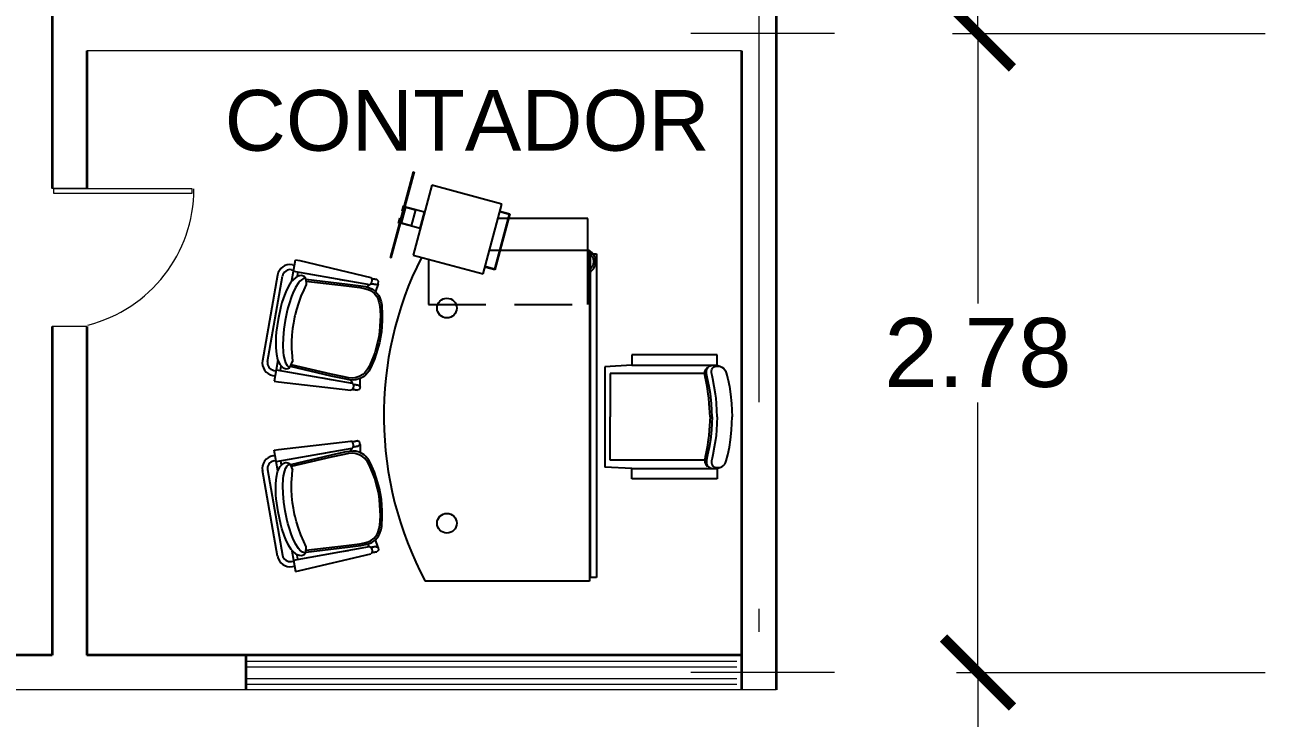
# Model space of a CAD drawing. Header units: inches. Extents: x 13 to 261, y -112 to -47.
# Drawn here: x 112.93 to 118.33, y -92.9 to -89.88 of the extents above; entities that cross this region are included whole.
import ezdxf

# ---------------------------------------------------------------- set-up
doc = ezdxf.new("R2010")
doc.units = ezdxf.units.IN
doc.header["$MEASUREMENT"] = 0
doc.linetypes.add('ACAD_ISO04W100', pattern=[30, 24, -3, 0, -3])
doc.linetypes.add('HIDDEN', pattern=[0.375, 0.25, -0.125])
for name, color, linetype, lineweight in [('BANQUETA', 2, 'Continuous', 18), ('COTAS', 192, 'Continuous', 13), ('EJES', 1, 'ACAD_ISO04W100', 13), ('ESCALERAS', 182, 'Continuous', 18), ('MUROS', 5, 'Continuous', 35), ('puerta', 23, 'Continuous', 9), ('VENTANAS', 4, 'Continuous', 13)]:
    doc.layers.add(name, color=color, linetype=linetype, lineweight=lineweight)
doc.styles.add('COTAS', font='ARIALUNI.TTF', dxfattribs={"height": 0.3})
doc.styles.add('TEXTOS', font='ARIALUNI.TTF', dxfattribs={"height": 0.36})

# ---------------------------------------------------------------- blocks, each defined once
blk = doc.blocks.new('_ArchTick')
at = {"color": 0, "linetype": 'ByBlock', "const_width": 0.15}
blk.add_lwpolyline([(-0.5, -0.5), (0.5, 0.5)], dxfattribs=at)

msp = doc.modelspace()

# ---------------------------------------------------------------- linework, layer by layer
at = {"linetype": 'Continuous'}
for p, q in [((114.5222, -90.8974), (114.6223, -90.5236)), ((114.625, -90.5243), (114.5248, -90.8981)), ((114.6223, -90.5236), (114.625, -90.5243)), ((114.7026, -90.5823), (114.621, -90.8866)), ((115.0068, -90.6639), (114.7026, -90.5823)), ((114.5842, -90.6764), (114.5656, -90.7459)), ((114.5708, -90.7473), (114.5894, -90.6778)), ((114.5778, -90.6723), (114.572, -90.6941)), ((114.5763, -90.6952), (114.5822, -90.6735)), ((114.5822, -90.6735), (114.5778, -90.6723)), ((114.6711, -90.6997), (114.5842, -90.6764)), ((114.5894, -90.6778), (114.6309, -90.6889)), ((114.9253, -90.9681), (115.0068, -90.6639)), ((114.558, -90.7463), (114.5638, -90.7245)), ((114.5682, -90.7257), (114.5624, -90.7474)), ((114.5638, -90.7245), (114.5682, -90.7257)), ((114.572, -90.6941), (114.5763, -90.6952)), ((114.6309, -90.6889), (114.6122, -90.7584)), ((114.6525, -90.7692), (114.6711, -90.6997)), ((115.0394, -90.7075), (114.9753, -90.9466)), ((115.0421, -90.7059), (114.9769, -90.9493)), ((115.3809, -90.7271), (114.9899, -90.7271)), ((114.9981, -90.6965), (115.0394, -90.7075)), ((114.9987, -90.6943), (115.0421, -90.7059)), ((115.3809, -90.8643), (115.3809, -90.7271)), ((114.5624, -90.7474), (114.558, -90.7463)), ((114.5656, -90.7459), (114.6525, -90.7692)), ((114.6122, -90.7584), (114.5708, -90.7473)), ((114.5248, -90.8981), (114.5222, -90.8974)), ((114.621, -90.8866), (114.9253, -90.9681)), ((114.9531, -90.8643), (115.3881, -90.8643)), ((115.3881, -90.8643), (115.3881, -92.3043)), ((115.3926, -92.2886), (115.3926, -90.8801)), ((115.3926, -90.8801), (115.4196, -90.8801)), ((115.4196, -90.8801), (115.4196, -92.2886)), ((114.0921, -90.9498), (114.1015, -90.9514)), ((114.0933, -90.9967), (114.1007, -90.956)), ((114.096, -90.9276), (114.1055, -90.9293)), ((114.1007, -90.956), (114.1097, -90.9065)), ((114.1007, -90.956), (114.4313, -91.0143)), ((114.1097, -90.9065), (114.1287, -90.9099)), ((114.1287, -90.9099), (114.4367, -90.9832)), ((114.9769, -90.9493), (114.9335, -90.9377)), ((114.9753, -90.9466), (114.934, -90.9355)), ((114.0308, -90.9733), (113.9652, -91.3455)), ((113.9874, -91.3495), (114.053, -90.9771)), ((114.091, -91.0013), (114.0784, -91.0211)), ((114.0985, -90.9929), (114.091, -91.0013)), ((114.1102, -90.983), (114.0985, -90.9929)), ((114.1217, -91.0069), (114.1093, -91.0266)), ((114.1167, -90.9791), (114.1102, -90.983)), ((114.1195, -90.9593), (114.1159, -90.9779)), ((114.1268, -90.9754), (114.1167, -90.9791)), ((114.1286, -90.9989), (114.1217, -91.0069)), ((114.1358, -90.9748), (114.1268, -90.9754)), ((114.1391, -90.9906), (114.1286, -90.9989)), ((114.1402, -90.9758), (114.1358, -90.9748)), ((114.1448, -90.9883), (114.1391, -90.9906)), ((114.1463, -90.979), (114.1402, -90.9758)), ((114.1508, -90.9881), (114.1448, -90.9883)), ((114.1516, -90.9849), (114.1463, -90.979)), ((114.154, -90.9888), (114.1508, -90.9881)), ((114.154, -90.9888), (114.1516, -90.9849)), ((114.154, -90.9888), (114.1559, -91.0139)), ((114.1541, -90.9903), (114.3352, -91.0118)), ((114.1548, -90.9988), (114.3318, -91.0197)), ((114.3023, -90.9915), (114.3392, -90.998)), ((114.3352, -91.0118), (114.3938, -91.0196)), ((114.4313, -91.0143), (114.4368, -91.012)), ((114.4412, -90.9873), (114.4367, -90.9832)), ((114.4368, -91.012), (114.4412, -91.0048)), ((114.4376, -91.0107), (114.4415, -91.0114)), ((114.4429, -90.9955), (114.4412, -90.9873)), ((114.4412, -91.0048), (114.4429, -90.9955)), ((114.4454, -90.9893), (114.4414, -90.9886)), ((114.4587, -91.0144), (114.4415, -91.0114)), ((114.4415, -91.0114), (114.4587, -91.0144)), ((114.4454, -90.9893), (114.4626, -90.9922)), ((114.4626, -90.9922), (114.4454, -90.9893)), ((114.4692, -91.0106), (114.4581, -91.0447)), ((114.4587, -91.0144), (114.4692, -91.0105)), ((114.4587, -91.0144), (114.4692, -91.0105)), ((114.4712, -90.9994), (114.4626, -90.9922)), ((114.4712, -90.9994), (114.4626, -90.9922)), ((114.4692, -91.0106), (114.4712, -90.9994)), ((114.4692, -91.0105), (114.4712, -90.9994)), ((114.0608, -91.0607), (114.0501, -91.0928)), ((114.0666, -91.0462), (114.0608, -91.0607)), ((114.0784, -91.0211), (114.0666, -91.0462)), ((114.0918, -91.0661), (114.081, -91.0982)), ((114.0975, -91.0517), (114.0918, -91.0661)), ((114.1093, -91.0266), (114.0975, -91.0517)), ((114.1326, -91.0652), (114.1218, -91.0946)), ((114.145, -91.0365), (114.1326, -91.0652)), ((114.1559, -91.0139), (114.145, -91.0365)), ((114.3318, -91.0197), (114.389, -91.0274)), ((114.389, -91.0274), (114.409, -91.0307)), ((114.3938, -91.0196), (114.4144, -91.023)), ((114.409, -91.0307), (114.4254, -91.0351)), ((114.4144, -91.023), (114.4314, -91.0276)), ((114.4215, -91.0245), (114.4324, -91.0138)), ((114.4254, -91.0351), (114.4353, -91.0399)), ((114.4314, -91.0276), (114.4417, -91.0326)), ((114.4353, -91.0399), (114.4509, -91.0514)), ((114.4417, -91.0326), (114.458, -91.0446)), ((114.4482, -91.0126), (114.4472, -91.0124)), ((114.4509, -91.0514), (114.4628, -91.0658)), ((114.458, -91.0446), (114.4704, -91.0596)), ((114.4628, -91.0658), (114.4675, -91.074)), ((114.4704, -91.0596), (114.4752, -91.0681)), ((114.0452, -91.1101), (114.0332, -91.1655)), ((114.0501, -91.0928), (114.0452, -91.1101)), ((114.0761, -91.1156), (114.0716, -91.1336)), ((114.081, -91.0982), (114.0761, -91.1156)), ((114.1218, -91.0946), (114.1133, -91.122)), ((114.4675, -91.074), (114.4741, -91.0936)), ((114.4741, -91.0936), (114.4762, -91.1078)), ((114.4752, -91.0681), (114.4821, -91.0886)), ((114.4762, -91.1078), (114.4786, -91.1481)), ((114.4821, -91.0886), (114.4843, -91.1034)), ((114.4843, -91.1034), (114.4868, -91.1455)), ((114.0332, -91.1655), (114.0255, -91.2217)), ((114.0641, -91.171), (114.0584, -91.2087)), ((114.0716, -91.1336), (114.0641, -91.171)), ((114.1015, -91.1729), (114.0999, -91.1822)), ((114.1052, -91.1543), (114.1015, -91.1729)), ((114.1061, -91.1496), (114.1052, -91.1543)), ((114.1072, -91.145), (114.1061, -91.1496)), ((114.1133, -91.122), (114.1072, -91.145)), ((114.4784, -91.1716), (114.4749, -91.2188)), ((114.4786, -91.1481), (114.4784, -91.1716)), ((114.4866, -91.1699), (114.4829, -91.2192)), ((114.4868, -91.1455), (114.4866, -91.1699)), ((114.0255, -91.2217), (114.0242, -91.2397)), ((114.0565, -91.2272), (114.0551, -91.2452)), ((114.0584, -91.2087), (114.0565, -91.2272)), ((114.0965, -91.2055), (114.0936, -91.2339)), ((114.0999, -91.1822), (114.0965, -91.2055)), ((114.4749, -91.2188), (114.4713, -91.2422)), ((114.4829, -91.2192), (114.4793, -91.2436)), ((114.0242, -91.2397), (114.0233, -91.2735)), ((114.0233, -91.2735), (114.0238, -91.2891)), ((114.0551, -91.2452), (114.0543, -91.279)), ((114.0543, -91.279), (114.0557, -91.3089)), ((114.0936, -91.2339), (114.0922, -91.2625)), ((114.0922, -91.2625), (114.0923, -91.2939)), ((114.4666, -91.2654), (114.4539, -91.311)), ((114.4743, -91.2678), (114.461, -91.3153)), ((114.4713, -91.2422), (114.4666, -91.2654)), ((114.4793, -91.2436), (114.4743, -91.2678)), ((114.0238, -91.2891), (114.0263, -91.3167)), ((114.0263, -91.3167), (114.0314, -91.3396)), ((114.0557, -91.3089), (114.0572, -91.3221)), ((114.0572, -91.3221), (114.0622, -91.3448)), ((114.0923, -91.2939), (114.0941, -91.325)), ((114.0941, -91.325), (114.0966, -91.35)), ((114.446, -91.333), (114.4299, -91.3702)), ((114.4539, -91.311), (114.446, -91.333)), ((114.461, -91.3153), (114.4528, -91.3383)), ((115.5729, -91.3196), (115.5729, -91.3646)), ((115.9449, -91.3196), (115.5729, -91.3196)), ((115.9449, -91.3646), (115.9449, -91.3196)), ((114.0149, -91.3873), (114.0244, -91.389)), ((114.0251, -91.3844), (114.0167, -91.434)), ((114.0321, -91.3436), (114.0251, -91.3844)), ((114.0251, -91.3844), (114.3557, -91.4427)), ((114.0314, -91.3396), (114.0355, -91.3501)), ((114.0355, -91.3501), (114.0432, -91.3634)), ((114.0432, -91.3634), (114.0479, -91.3693)), ((114.0439, -91.3877), (114.047, -91.369)), ((114.0479, -91.3693), (114.0561, -91.3762)), ((114.0561, -91.3762), (114.0644, -91.3799)), ((114.0622, -91.3448), (114.0659, -91.3547)), ((114.0644, -91.3799), (114.0688, -91.3805)), ((114.0659, -91.3547), (114.0729, -91.3661)), ((114.0688, -91.3805), (114.0756, -91.3795)), ((114.0729, -91.3661), (114.0775, -91.3702)), ((114.0756, -91.3795), (114.0827, -91.3758)), ((114.0775, -91.3702), (114.083, -91.3725)), ((114.0827, -91.3758), (114.0862, -91.3729)), ((114.083, -91.3725), (114.0862, -91.3729)), ((114.0864, -91.3718), (114.0969, -91.3489)), ((114.2646, -91.4122), (114.0873, -91.3705)), ((114.2642, -91.4036), (114.0908, -91.3627)), ((114.423, -91.3828), (114.4101, -91.399)), ((114.4299, -91.3702), (114.423, -91.3828)), ((114.436, -91.3771), (114.4288, -91.3902)), ((114.4528, -91.3383), (114.436, -91.3771)), ((115.5729, -91.3646), (115.4559, -91.3714)), ((115.4559, -91.3714), (115.4559, -91.8079)), ((115.5729, -91.3646), (115.9449, -91.3646)), ((115.8912, -91.3918), (115.8955, -91.3829)), ((115.8955, -91.3829), (115.902, -91.3741)), ((115.8978, -91.3889), (115.8988, -91.3829)), ((115.8982, -91.3977), (115.8978, -91.3889)), ((115.8988, -91.3829), (115.9007, -91.3788)), ((115.9007, -91.3788), (115.9033, -91.3752)), ((115.9033, -91.3752), (115.9065, -91.3721)), ((115.9065, -91.3721), (115.9103, -91.3696)), ((115.9103, -91.3696), (115.9189, -91.3662)), ((115.9189, -91.3662), (115.9282, -91.3651)), ((115.9199, -91.3896), (115.9206, -91.3842)), ((115.9204, -91.3982), (115.9199, -91.3896)), ((115.9206, -91.3842), (115.9222, -91.3805)), ((115.9222, -91.3805), (115.9244, -91.3773)), ((115.9244, -91.3773), (115.9272, -91.3746)), ((115.9272, -91.3746), (115.9305, -91.3724)), ((115.9282, -91.3651), (115.9377, -91.3655)), ((115.9305, -91.3724), (115.9348, -91.3707)), ((115.9348, -91.3707), (115.9405, -91.3695)), ((115.9377, -91.3655), (115.9469, -91.3669)), ((115.9405, -91.3695), (115.956, -91.3687)), ((115.9469, -91.3669), (115.9558, -91.3693)), ((115.9558, -91.3693), (115.9644, -91.3728)), ((115.9644, -91.3728), (115.9719, -91.3778)), ((115.9719, -91.3778), (115.978, -91.3845)), ((115.978, -91.3845), (115.9807, -91.3898)), ((115.9807, -91.3898), (115.9838, -91.3983)), ((114.011, -91.4095), (114.0206, -91.4112)), ((114.0167, -91.434), (114.0357, -91.4373)), ((114.0357, -91.4373), (114.3503, -91.4738)), ((114.2267, -91.42), (114.2636, -91.4265)), ((114.3205, -91.416), (114.2642, -91.4036)), ((114.3224, -91.4249), (114.2646, -91.4122)), ((114.3404, -91.4197), (114.3205, -91.416)), ((114.3428, -91.4287), (114.3224, -91.4249)), ((114.3573, -91.4212), (114.3404, -91.4197)), ((114.3603, -91.4302), (114.3428, -91.4287)), ((114.3501, -91.4298), (114.3566, -91.4435)), ((114.3557, -91.4427), (114.3602, -91.4468)), ((114.3683, -91.4201), (114.3573, -91.4212)), ((114.3718, -91.4291), (114.3603, -91.4302)), ((114.3869, -91.4146), (114.3683, -91.4201)), ((114.3912, -91.4233), (114.3718, -91.4291)), ((114.403, -91.4051), (114.3869, -91.4146)), ((114.3901, -91.4591), (114.3913, -91.4233)), ((114.408, -91.4135), (114.3912, -91.4233)), ((114.4101, -91.399), (114.403, -91.4051)), ((114.4154, -91.4072), (114.408, -91.4135)), ((114.4288, -91.3902), (114.4154, -91.4072)), ((115.8879, -91.4006), (115.479, -91.4006)), ((115.479, -91.4006), (115.479, -91.5896)), ((115.8902, -91.3974), (115.8912, -91.3918)), ((115.8904, -91.4054), (115.8902, -91.3974)), ((115.8919, -91.4159), (115.8904, -91.4054)), ((115.8947, -91.4287), (115.8919, -91.4159)), ((115.9008, -91.4581), (115.8947, -91.4287)), ((115.8999, -91.4096), (115.8982, -91.3977)), ((115.9029, -91.4243), (115.8999, -91.4096)), ((115.9097, -91.457), (115.9029, -91.4243)), ((115.9222, -91.4098), (115.9204, -91.3982)), ((115.9253, -91.4246), (115.9222, -91.4098)), ((115.932, -91.4573), (115.9253, -91.4246)), ((115.9838, -91.3983), (115.9907, -91.4246)), ((115.9907, -91.4246), (115.9974, -91.4573)), ((114.3558, -91.4715), (114.3503, -91.4738)), ((114.3602, -91.4643), (114.3558, -91.4715)), ((114.3604, -91.471), (114.3565, -91.4703)), ((114.3602, -91.4468), (114.3618, -91.455)), ((114.3618, -91.455), (114.3602, -91.4643)), ((114.3604, -91.4482), (114.3644, -91.4489)), ((114.3604, -91.471), (114.3776, -91.4741)), ((114.3776, -91.4741), (114.3604, -91.471)), ((114.3815, -91.452), (114.3644, -91.4489)), ((114.3644, -91.4489), (114.3815, -91.452)), ((114.3711, -91.4501), (114.37, -91.4499)), ((114.3882, -91.4703), (114.3776, -91.4741)), ((114.3882, -91.4703), (114.3776, -91.4741)), ((114.3815, -91.452), (114.3901, -91.4592)), ((114.3815, -91.452), (114.3901, -91.4592)), ((114.3901, -91.4591), (114.3882, -91.4703)), ((114.3901, -91.4592), (114.3882, -91.4703)), ((115.9059, -91.4899), (115.9008, -91.4581)), ((115.9081, -91.5086), (115.9059, -91.4899)), ((115.9149, -91.49), (115.9097, -91.457)), ((115.919, -91.5315), (115.9149, -91.49)), ((115.9372, -91.4902), (115.932, -91.4573)), ((115.9394, -91.5089), (115.9372, -91.4902)), ((115.9974, -91.4573), (116.0026, -91.4902)), ((116.0026, -91.4902), (116.0067, -91.5317)), ((115.91, -91.5314), (115.9081, -91.5086)), ((115.9134, -91.5897), (115.91, -91.5314)), ((115.9224, -91.5898), (115.919, -91.5315)), ((115.9413, -91.5317), (115.9394, -91.5089)), ((115.9447, -91.59), (115.9413, -91.5317)), ((116.0067, -91.5317), (116.0101, -91.59)), ((115.479, -91.7786), (115.479, -91.5896)), ((115.9134, -91.5895), (115.91, -91.6478)), ((115.9224, -91.5895), (115.919, -91.6477)), ((115.9447, -91.5893), (115.9413, -91.6476)), ((116.0067, -91.6476), (116.0101, -91.5893)), ((115.91, -91.6478), (115.9081, -91.6707)), ((115.919, -91.6477), (115.9149, -91.6893)), ((115.9413, -91.6476), (115.9394, -91.6704)), ((116.0026, -91.689), (116.0067, -91.6476)), ((114.0357, -91.7313), (114.3503, -91.6949)), ((114.3558, -91.6972), (114.3503, -91.6949)), ((114.3602, -91.7043), (114.3558, -91.6972)), ((114.3604, -91.6976), (114.3565, -91.6983)), ((114.3618, -91.7136), (114.3602, -91.7043)), ((114.3602, -91.7218), (114.3618, -91.7136)), ((114.3604, -91.6976), (114.3776, -91.6945)), ((114.3776, -91.6945), (114.3604, -91.6976)), ((114.3882, -91.6983), (114.3776, -91.6945)), ((114.3882, -91.6983), (114.3776, -91.6945)), ((114.3815, -91.7166), (114.3901, -91.7094)), ((114.3815, -91.7166), (114.3901, -91.7094)), ((114.3901, -91.7095), (114.3882, -91.6983)), ((114.3901, -91.7094), (114.3882, -91.6983)), ((114.3901, -91.7095), (114.3913, -91.7453)), ((115.9059, -91.6894), (115.9008, -91.7212)), ((115.9081, -91.6707), (115.9059, -91.6894)), ((115.9149, -91.6893), (115.9097, -91.7222)), ((115.9372, -91.689), (115.932, -91.722)), ((115.9394, -91.6704), (115.9372, -91.689)), ((115.9974, -91.722), (116.0026, -91.689)), ((114.011, -91.7592), (114.0206, -91.7575)), ((114.0167, -91.7347), (114.0357, -91.7313)), ((114.0251, -91.7842), (114.0167, -91.7347)), ((114.0251, -91.7842), (114.3557, -91.7259)), ((114.2646, -91.7564), (114.0873, -91.7982)), ((114.2642, -91.7651), (114.0908, -91.8059)), ((114.2267, -91.7487), (114.2636, -91.7421)), ((114.3205, -91.7527), (114.2642, -91.7651)), ((114.3224, -91.7438), (114.2646, -91.7564)), ((114.3404, -91.7489), (114.3205, -91.7527)), ((114.3428, -91.7399), (114.3224, -91.7438)), ((114.3573, -91.7474), (114.3404, -91.7489)), ((114.3603, -91.7384), (114.3428, -91.7399)), ((114.3501, -91.7389), (114.3566, -91.7251)), ((114.3557, -91.7259), (114.3602, -91.7218)), ((114.3683, -91.7485), (114.3573, -91.7474)), ((114.3718, -91.7395), (114.3603, -91.7384)), ((114.3604, -91.7204), (114.3644, -91.7197)), ((114.3815, -91.7166), (114.3644, -91.7197)), ((114.3644, -91.7197), (114.3815, -91.7166)), ((114.3869, -91.7541), (114.3683, -91.7485)), ((114.3711, -91.7185), (114.37, -91.7187)), ((114.3912, -91.7453), (114.3718, -91.7395)), ((114.403, -91.7635), (114.3869, -91.7541)), ((114.408, -91.7552), (114.3912, -91.7453)), ((114.4101, -91.7696), (114.403, -91.7635)), ((114.4154, -91.7615), (114.408, -91.7552)), ((114.4288, -91.7784), (114.4154, -91.7615)), ((115.8919, -91.7634), (115.8904, -91.7738)), ((115.8947, -91.7506), (115.8919, -91.7634)), ((115.9008, -91.7212), (115.8947, -91.7506)), ((115.9029, -91.7549), (115.8999, -91.7697)), ((115.9097, -91.7222), (115.9029, -91.7549)), ((115.9253, -91.7547), (115.9222, -91.7694)), ((115.932, -91.722), (115.9253, -91.7547)), ((115.9838, -91.781), (115.9907, -91.7547)), ((115.9907, -91.7547), (115.9974, -91.722)), ((113.9874, -91.8192), (114.053, -92.1915)), ((114.0149, -91.7813), (114.0244, -91.7796)), ((114.0321, -91.825), (114.0251, -91.7842)), ((114.0314, -91.829), (114.0355, -91.8186)), ((114.0355, -91.8186), (114.0432, -91.8052)), ((114.0432, -91.8052), (114.0479, -91.7994)), ((114.0439, -91.7809), (114.047, -91.7996)), ((114.0479, -91.7994), (114.0561, -91.7924)), ((114.0561, -91.7924), (114.0644, -91.7888)), ((114.0622, -91.8238), (114.0659, -91.8139)), ((114.0644, -91.7888), (114.0688, -91.7882)), ((114.0659, -91.8139), (114.0729, -91.8025)), ((114.0688, -91.7882), (114.0756, -91.7892)), ((114.0729, -91.8025), (114.0775, -91.7985)), ((114.0756, -91.7892), (114.0827, -91.7928)), ((114.0775, -91.7985), (114.083, -91.7961)), ((114.0827, -91.7928), (114.0862, -91.7958)), ((114.083, -91.7961), (114.0862, -91.7958)), ((114.0864, -91.7969), (114.0969, -91.8198)), ((114.0941, -91.8436), (114.0966, -91.8186)), ((114.423, -91.7858), (114.4101, -91.7696)), ((114.4299, -91.7985), (114.423, -91.7858)), ((114.436, -91.7916), (114.4288, -91.7784)), ((114.446, -91.8356), (114.4299, -91.7985)), ((114.4528, -91.8303), (114.436, -91.7916)), ((115.5729, -91.8146), (115.4559, -91.8079)), ((115.8879, -91.7786), (115.479, -91.7786)), ((115.5729, -91.8596), (115.5729, -91.8146)), ((115.5729, -91.8146), (115.9449, -91.8146)), ((115.8904, -91.7738), (115.8902, -91.7819)), ((115.8902, -91.7819), (115.8912, -91.7875)), ((115.8912, -91.7875), (115.8955, -91.7964)), ((115.8955, -91.7964), (115.902, -91.8052)), ((115.8982, -91.7815), (115.8978, -91.7904)), ((115.8978, -91.7904), (115.8988, -91.7963)), ((115.8999, -91.7697), (115.8982, -91.7815)), ((115.8988, -91.7963), (115.9007, -91.8005)), ((115.9007, -91.8005), (115.9033, -91.8041)), ((115.9033, -91.8041), (115.9065, -91.8072)), ((115.9065, -91.8072), (115.9103, -91.8097)), ((115.9103, -91.8097), (115.9189, -91.8131)), ((115.9189, -91.8131), (115.9282, -91.8142)), ((115.9204, -91.7811), (115.9199, -91.7896)), ((115.9199, -91.7896), (115.9206, -91.7951)), ((115.9222, -91.7694), (115.9204, -91.7811)), ((115.9206, -91.7951), (115.9222, -91.7988)), ((115.9222, -91.7988), (115.9244, -91.802)), ((115.9244, -91.802), (115.9272, -91.8046)), ((115.9272, -91.8046), (115.9305, -91.8068)), ((115.9282, -91.8142), (115.9377, -91.8137)), ((115.9305, -91.8068), (115.9348, -91.8085)), ((115.9348, -91.8085), (115.9405, -91.8097)), ((115.9377, -91.8137), (115.9469, -91.8124)), ((115.9405, -91.8097), (115.956, -91.8106)), ((115.9449, -91.8146), (115.9449, -91.8596)), ((115.9469, -91.8124), (115.9558, -91.81)), ((115.9558, -91.81), (115.9644, -91.8064)), ((115.9644, -91.8064), (115.9719, -91.8015)), ((115.9719, -91.8015), (115.978, -91.7948)), ((115.978, -91.7948), (115.9807, -91.7895)), ((115.9807, -91.7895), (115.9838, -91.781)), ((114.0308, -92.1954), (113.9652, -91.8231)), ((114.0238, -91.8796), (114.0263, -91.852)), ((114.0263, -91.852), (114.0314, -91.829)), ((114.0543, -91.8897), (114.0557, -91.8597)), ((114.0557, -91.8597), (114.0572, -91.8465)), ((114.0572, -91.8465), (114.0622, -91.8238)), ((114.0922, -91.9061), (114.0923, -91.8748)), ((114.0923, -91.8748), (114.0941, -91.8436)), ((114.4539, -91.8577), (114.446, -91.8356)), ((114.461, -91.8533), (114.4528, -91.8303)), ((114.4666, -91.9032), (114.4539, -91.8577)), ((114.4743, -91.9009), (114.461, -91.8533)), ((115.9449, -91.8596), (115.5729, -91.8596)), ((114.0233, -91.8951), (114.0238, -91.8796)), ((114.0242, -91.9289), (114.0233, -91.8951)), ((114.0255, -91.9469), (114.0242, -91.9289)), ((114.0551, -91.9235), (114.0543, -91.8897)), ((114.0565, -91.9415), (114.0551, -91.9235)), ((114.0936, -91.9348), (114.0922, -91.9061)), ((114.4713, -91.9264), (114.4666, -91.9032)), ((114.4749, -91.9498), (114.4713, -91.9264)), ((114.4793, -91.9251), (114.4743, -91.9009)), ((114.4829, -91.9495), (114.4793, -91.9251)), ((114.0332, -92.0031), (114.0255, -91.9469)), ((114.0584, -91.96), (114.0565, -91.9415)), ((114.0641, -91.9977), (114.0584, -91.96)), ((114.0965, -91.9631), (114.0936, -91.9348)), ((114.0999, -91.9864), (114.0965, -91.9631)), ((114.4784, -91.9971), (114.4749, -91.9498)), ((114.4866, -91.9987), (114.4829, -91.9495)), ((114.0452, -92.0585), (114.0332, -92.0031)), ((114.0716, -92.035), (114.0641, -91.9977)), ((114.0761, -92.0531), (114.0716, -92.035)), ((114.1015, -91.9957), (114.0999, -91.9864)), ((114.1052, -92.0143), (114.1015, -91.9957)), ((114.1061, -92.019), (114.1052, -92.0143)), ((114.1072, -92.0237), (114.1061, -92.019)), ((114.1133, -92.0467), (114.1072, -92.0237)), ((114.4762, -92.0609), (114.4786, -92.0205)), ((114.4786, -92.0205), (114.4784, -91.9971)), ((114.4843, -92.0653), (114.4868, -92.0231)), ((114.4868, -92.0231), (114.4866, -91.9987)), ((114.0501, -92.0759), (114.0452, -92.0585)), ((114.0608, -92.108), (114.0501, -92.0759)), ((114.081, -92.0704), (114.0761, -92.0531)), ((114.0918, -92.1025), (114.081, -92.0704)), ((114.1218, -92.074), (114.1133, -92.0467)), ((114.1326, -92.1034), (114.1218, -92.074)), ((114.4675, -92.0947), (114.4741, -92.0751)), ((114.4741, -92.0751), (114.4762, -92.0609)), ((114.4752, -92.1006), (114.4821, -92.0801)), ((114.4821, -92.0801), (114.4843, -92.0653)), ((114.0666, -92.1224), (114.0608, -92.108)), ((114.0784, -92.1475), (114.0666, -92.1224)), ((114.0975, -92.117), (114.0918, -92.1025)), ((114.1093, -92.142), (114.0975, -92.117)), ((114.1217, -92.1617), (114.1093, -92.142)), ((114.145, -92.1321), (114.1326, -92.1034)), ((114.1559, -92.1547), (114.145, -92.1321)), ((114.3318, -92.1489), (114.389, -92.1413)), ((114.389, -92.1413), (114.409, -92.138)), ((114.3938, -92.149), (114.4144, -92.1456)), ((114.409, -92.138), (114.4254, -92.1336)), ((114.4144, -92.1456), (114.4314, -92.141)), ((114.4215, -92.1441), (114.4324, -92.1548)), ((114.4254, -92.1336), (114.4353, -92.1288)), ((114.4314, -92.141), (114.4417, -92.1361)), ((114.4353, -92.1288), (114.4509, -92.1172)), ((114.4417, -92.1361), (114.458, -92.1241)), ((114.4509, -92.1172), (114.4628, -92.1028)), ((114.458, -92.1241), (114.4704, -92.1091)), ((114.4692, -92.158), (114.4581, -92.124)), ((114.4628, -92.1028), (114.4675, -92.0947)), ((114.4704, -92.1091), (114.4752, -92.1006)), ((114.091, -92.1673), (114.0784, -92.1475)), ((114.0985, -92.1758), (114.091, -92.1673)), ((114.0933, -92.1719), (114.1007, -92.2127)), ((114.1102, -92.1856), (114.0985, -92.1758)), ((114.1007, -92.2127), (114.4313, -92.1543)), ((114.1167, -92.1895), (114.1102, -92.1856)), ((114.1195, -92.2093), (114.1159, -92.1907)), ((114.1268, -92.1933), (114.1167, -92.1895)), ((114.1286, -92.1697), (114.1217, -92.1617)), ((114.1358, -92.1938), (114.1268, -92.1933)), ((114.1391, -92.1781), (114.1286, -92.1697)), ((114.1287, -92.2587), (114.4367, -92.1854)), ((114.1402, -92.1929), (114.1358, -92.1938)), ((114.1448, -92.1803), (114.1391, -92.1781)), ((114.1463, -92.1896), (114.1402, -92.1929)), ((114.1508, -92.1806), (114.1448, -92.1803)), ((114.1516, -92.1838), (114.1463, -92.1896)), ((114.154, -92.1798), (114.1508, -92.1806)), ((114.154, -92.1798), (114.1516, -92.1838)), ((114.154, -92.1798), (114.1559, -92.1547)), ((114.1541, -92.1783), (114.3352, -92.1569)), ((114.1548, -92.1698), (114.3318, -92.1489)), ((114.3023, -92.1771), (114.3392, -92.1706)), ((114.3352, -92.1569), (114.3938, -92.149)), ((114.4313, -92.1543), (114.4368, -92.1567)), ((114.4412, -92.1813), (114.4367, -92.1854)), ((114.4368, -92.1567), (114.4412, -92.1639)), ((114.4376, -92.1579), (114.4415, -92.1572)), ((114.4412, -92.1639), (114.4429, -92.1732)), ((114.4429, -92.1732), (114.4412, -92.1813)), ((114.4454, -92.1794), (114.4414, -92.1801)), ((114.4587, -92.1543), (114.4415, -92.1572)), ((114.4415, -92.1572), (114.4587, -92.1543)), ((114.4454, -92.1794), (114.4626, -92.1764)), ((114.4626, -92.1764), (114.4454, -92.1794)), ((114.4482, -92.1561), (114.4472, -92.1563)), ((114.4587, -92.1543), (114.4692, -92.1581)), ((114.4587, -92.1543), (114.4692, -92.1581)), ((114.4712, -92.1692), (114.4626, -92.1764)), ((114.4712, -92.1692), (114.4626, -92.1764)), ((114.4692, -92.158), (114.4712, -92.1692)), ((114.4692, -92.1581), (114.4712, -92.1692)), ((114.0921, -92.2189), (114.1015, -92.2172)), ((114.096, -92.241), (114.1055, -92.2393)), ((114.1007, -92.2127), (114.1097, -92.2621)), ((114.1097, -92.2621), (114.1287, -92.2587)), ((115.3881, -92.3043), (114.6735, -92.3043)), ((115.4196, -92.2886), (115.3926, -92.2886))]:
    msp.add_line(p, q, dxfattribs=at)
at = {"linetype": 'HIDDEN'}
for p, q in [((115.3809, -91.1006), (115.3809, -90.8643)), ((114.6879, -90.9045), (114.6879, -91.1006)), ((114.6879, -91.1006), (115.3809, -91.1006))]:
    msp.add_line(p, q, dxfattribs=at)
at = {"linetype": 'Continuous'}
for centre in [(114.768, -91.1163), (114.768, -92.0523)]:
    msp.add_circle(centre, 0.0428, dxfattribs=at)
for centre, radius, start, end in [((116.0235, -91.5843), 1.53, 153.2733, 208.0725), ((114.0862, -90.983), 0.0562, 79.9999, 169.9999), ((114.0862, -90.983), 0.0338, 79.9999, 169.9999), ((114.0208, -91.3541), 0.0562, 169.9999, 259.9999), ((114.0208, -91.3541), 0.0338, 169.9999, 259.9999), ((114.0208, -91.8146), 0.0562, 100.0001, 190.0001), ((114.0208, -91.8146), 0.0338, 100.0001, 190.0001), ((114.0862, -92.1856), 0.0562, 190.0001, 280.0001), ((114.0862, -92.1856), 0.0338, 190.0001, 280.0001)]:
    msp.add_arc(centre, radius, start, end, dxfattribs=at)
at = {"linetype": 'HIDDEN'}
for radius, start, end in [(0.0506, 286.7833, 73.2167), (0.0416, 290.5607, 69.4393)]:
    msp.add_arc((115.3663, -90.9138), radius, start, end, dxfattribs=at)
at = {"layer": 'BANQUETA'}
msp.add_line((116.2007, -92.7766), (109.0507, -92.7766), dxfattribs=at)
at = {"layer": 'COTAS', "color": 1}
for p, q in [((117.0793, -89.9216), (117.0793, -88.7241)), ((116.4543, -89.9216), (115.8293, -89.9216)), ((116.9685, -89.9216), (118.3293, -89.9216)), ((117.0793, -89.9216), (117.0793, -91.0958)), ((117.0793, -92.7016), (117.0793, -91.5274)), ((116.9855, -92.7016), (118.3293, -92.7016)), ((117.0793, -92.7016), (117.0793, -94.5484))]:
    msp.add_line(p, q, dxfattribs=at)
at = {"layer": 'COTAS', "color": 3}
msp.add_line((116.4543, -92.7016), (115.8293, -92.7016), dxfattribs=at)
at = {"layer": 'EJES', "color": 1, "ltscale": 0.3}
msp.add_line((116.1257, -47.925), (116.1257, -92.7766), dxfattribs=at)
at = {"layer": 'ESCALERAS'}
for p, q in [((116.0507, -89.9966), (113.2007, -89.9966)), ((113.2007, -90.5966), (113.0507, -90.5966)), ((113.2007, -91.1966), (113.0507, -91.1966))]:
    msp.add_line(p, q, dxfattribs=at)
at = {"layer": 'MUROS'}
for p, q in [((116.2007, -51.8268), (116.2007, -92.7766)), ((113.0507, -88.0466), (113.0507, -90.5966)), ((113.2007, -89.9966), (113.2007, -90.4787)), ((116.0507, -89.9966), (116.0507, -92.7766)), ((113.2007, -90.4787), (113.2007, -90.5966)), ((113.0507, -91.1966), (113.0507, -92.6269)), ((113.2007, -91.1966), (113.2007, -92.6266)), ((113.0507, -92.6269), (110.7998, -92.6271)), ((116.0507, -92.6266), (113.2007, -92.6268)), ((113.8933, -92.6268), (113.8933, -92.7766))]:
    msp.add_line(p, q, dxfattribs=at)
at = {"layer": 'puerta'}
for p, q in [((113.0562, -90.5981), (113.0562, -90.6167)), ((113.6599, -90.5981), (113.0562, -90.5981)), ((113.0562, -90.6167), (113.6599, -90.6167)), ((113.6599, -90.6167), (113.6599, -90.5981))]:
    msp.add_line(p, q, dxfattribs=at)
msp.add_arc((113.0562, -90.5981), 0.6108, 284.2162, 360, dxfattribs=at)
at = {"layer": 'VENTANAS'}
for p, q in [((113.8933, -92.6521), (116.0294, -92.6521)), ((113.8933, -92.6771), (116.0294, -92.6771)), ((113.8933, -92.7271), (116.0294, -92.7271)), ((113.8933, -92.7521), (116.0294, -92.7521))]:
    msp.add_line(p, q, dxfattribs=at)

# ---------------------------------------------------------------- block references
at = {"layer": 'COTAS', "color": 1, "xscale": 0.3, "yscale": 0.3, "zscale": 0.3}
for p, rotation in [((117.0793, -89.9216), 270), ((117.0793, -89.9216), 90), ((117.0793, -92.7016), 90), ((117.0793, -92.7016), 270)]:
    msp.add_blockref('_ArchTick', p, dxfattribs=dict(at, rotation=rotation))

# ---------------------------------------------------------------- texts
at = {"layer": 'COTAS', "color": 1, "insert": (117.0793, -91.3116), "char_height": 0.3, "attachment_point": 5, "style": 'COTAS'}
msp.add_mtext('2.78', dxfattribs=at)
at = {"layer": 'MUROS', "color": 0, "style": 'TEXTOS'}
msp.add_attdef('CONTADOR', (113.8009, -90.4318), '', height=0.2641, dxfattribs=at)

doc.saveas('drawing.dxf')
